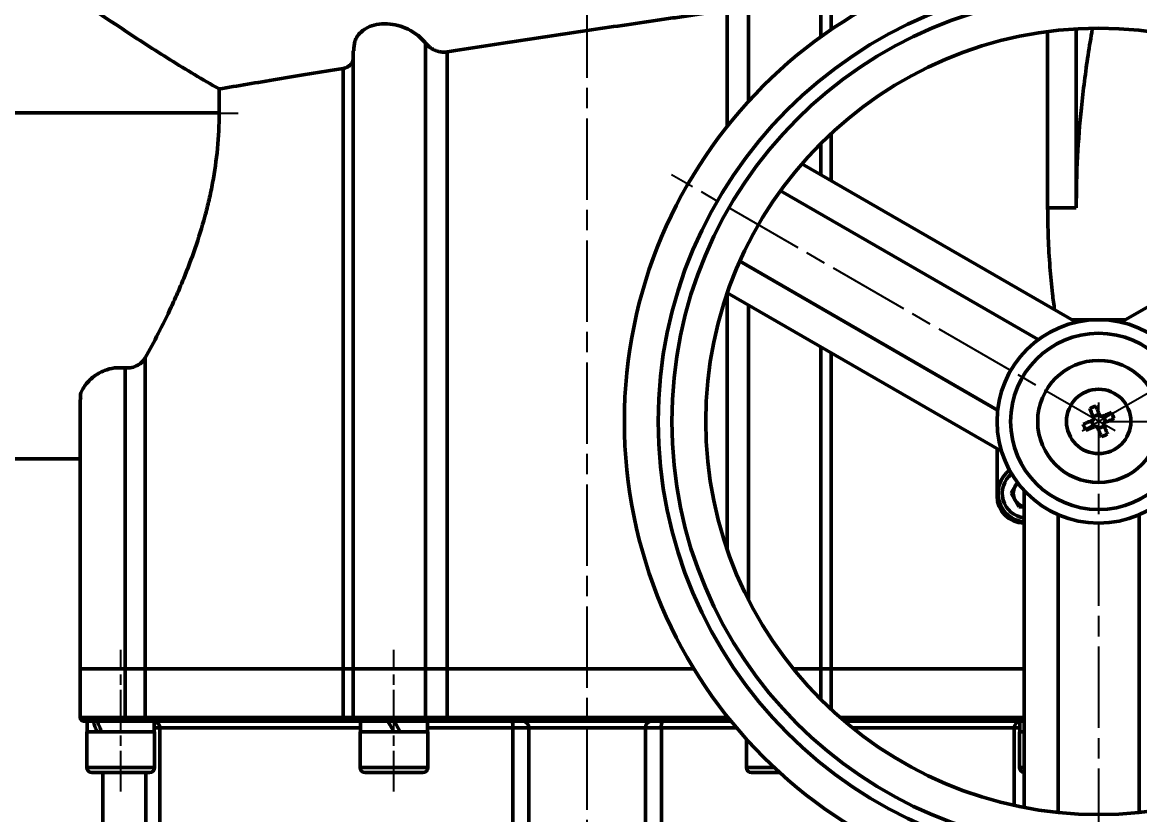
# Model space of a CAD drawing. Header units: millimetres. Extents: x 5395 to 6471, y 1829 to 2617.
# Drawn here: x 5630 to 5794.9, y 2268.8 to 2385.7 of the extents above; entities that cross this region are included whole.
import ezdxf

# ---------------------------------------------------------------- set-up
doc = ezdxf.new("R2010")
doc.units = ezdxf.units.MM
doc.linetypes.add('AM_ISO08W050', pattern=[18, 12, -1.5, 3, -1.5])
doc.linetypes.add('AM_ISO08W050x2', pattern=[9, 6, -0.75, 1.5, -0.75])
for name, color, linetype, lineweight in [('AM_5', 3, 'Continuous', 25), ('AM_7', 4, 'AM_ISO08W050', 25), ('AM_BOR', 7, 'Continuous', 50)]:
    doc.layers.add(name, color=color, linetype=linetype, lineweight=lineweight)
doc.styles.add('工程字', font='gbenor.shx', dxfattribs={"width": 0.707, "bigfont": 'hztxt.shx'})
doc.dimstyles.new('AM_GB$0', dxfattribs={"dimtxt": 3.5, "dimasz": 2.5, "dimexe": 1, "dimexo": 1, "dimgap": 0.5, "dimtad": 1, "dimdsep": 46, "dimtxsty": '工程字', "dimcen": 0, "dimclrd": 256, "dimclre": 256, "dimclrt": 2, "dimadec": 0, "dimazin": 2, "dimtp": 0.1, "dimtm": 0.1, "dimtfac": 0.71, "dimtmove": 0, "dimatfit": 3, "dimfxl": 0, "dimlwd": -1, "dimlwe": -1, "dimarcsym": 0})

# ---------------------------------------------------------------- blocks, each defined once
blk = doc.blocks.new('*D3')
at = {"layer": 'AM_5', "transparency": 16777216}
for p, q in [((5789.81, 2326.8), (5928.66, 2326.8)), ((5927.66, 2256.8), (5927.66, 2324.3)), ((5785.81, 2254.3), (5928.66, 2254.3))]:
    blk.add_line(p, q, dxfattribs=at)
for points in [[(5927.24, 2324.3), (5928.07, 2324.3), (5927.66, 2326.8)], [(5927.24, 2256.8), (5928.07, 2256.8), (5927.66, 2254.3)]]:
    blk.add_solid(points, dxfattribs=at)
at = {"layer": 'Defpoints', "color": 0}
for p in [(5788.81, 2326.8), (5927.66, 2326.8), (5784.81, 2254.3)]:
    blk.add_point(p, dxfattribs=at)
at = {"layer": 'AM_5', "color": 2, "transparency": 16777216, "insert": (5924.66, 2290.55), "char_height": 5, "attachment_point": 5, "rotation": 90, "style": '工程字'}
blk.add_mtext('72.5', dxfattribs=at)
blk = doc.blocks.new('*D4')
at = {"layer": 'AM_5', "transparency": 16777216}
for p, q in [((5915.81, 2358.3), (5942.87, 2358.3)), ((5941.87, 2256.8), (5941.87, 2355.8)), ((5785.81, 2254.3), (5942.87, 2254.3))]:
    blk.add_line(p, q, dxfattribs=at)
for points in [[(5941.46, 2355.8), (5942.29, 2355.8), (5941.87, 2358.3)], [(5941.46, 2256.8), (5942.29, 2256.8), (5941.87, 2254.3)]]:
    blk.add_solid(points, dxfattribs=at)
at = {"layer": 'Defpoints', "color": 0}
for p in [(5914.81, 2358.3), (5941.87, 2358.3), (5784.81, 2254.3)]:
    blk.add_point(p, dxfattribs=at)
at = {"layer": 'AM_5', "color": 2, "transparency": 16777216, "insert": (5938.87, 2306.3), "char_height": 5, "attachment_point": 5, "rotation": 90, "style": '工程字'}
blk.add_mtext('104', dxfattribs=at)

msp = doc.modelspace()

# ---------------------------------------------------------------- linework, layer by layer
at = {"layer": 'AM_7'}
for p, q in [((5713.31259, 2251.50382), (5713.30202, 2387.24992)), ((5546.01838, 2372.26843), (5661.79938, 2372.26843)), ((5791.23205, 2325.40082), (5725.77092, 2363.19482)), ((5786.3927, 2325.40082), (5851.85383, 2363.19482)), ((5788.81238, 2329.59182), (5788.81238, 2254.00382))]:
    msp.add_line(p, q, dxfattribs=at)
at = {"layer": 'AM_7', "linetype": 'AM_ISO08W050x2'}
for p, q in [((5644.48335, 2272.20382), (5644.48335, 2293.09182)), ((5684.80246, 2272.20382), (5684.80246, 2293.09182))]:
    msp.add_line(p, q, dxfattribs=at)
at = {"layer": 'AM_BOR'}
for p, q in [((5747.82229, 2383.54122), (5747.82229, 2391.46454)), ((5737.14225, 2389.50992), (5737.14225, 2374.0228)), ((5749.31869, 2389.61169), (5749.31869, 2384.59271)), ((5733.97037, 2387.46047), (5733.97037, 2370.29902)), ((5785.48675, 2384.7024), (5785.48675, 2358.29783)), ((5781.28296, 2384.30702), (5781.28296, 2358.29783)), ((5678.80246, 2381.48223), (5678.80246, 2290.29782)), ((5689.4825, 2382.59076), (5689.4825, 2290.29782)), ((5692.65438, 2381.31513), (5692.65438, 2290.29782)), ((5677.30606, 2378.87788), (5677.30606, 2290.29782)), ((5659.00538, 2372.29783), (5659.00538, 2375.84083)), ((5626.65713, 2372.29783), (5659.00538, 2372.29783)), ((5749.31869, 2369.27428), (5749.31869, 2362.30122)), ((5747.82229, 2363.16516), (5747.82229, 2367.83211)), ((5785.48062, 2341.42312), (5744.99453, 2364.79777)), ((5832.63022, 2364.79777), (5792.1587, 2341.43153)), ((5741.85239, 2360.83839), (5779.90649, 2338.86784)), ((5781.28296, 2358.29783), (5785.48675, 2358.29783)), ((5735.85239, 2350.44608), (5773.9065, 2328.47553)), ((5733.97037, 2345.67517), (5733.97037, 2307.92047)), ((5733.99453, 2345.74521), (5774.45234, 2322.38689)), ((5737.14225, 2343.92788), (5737.14225, 2300.45018)), ((5792.79314, 2341.79782), (5784.83162, 2341.79782)), ((5747.82229, 2290.29782), (5747.82229, 2337.76175)), ((5749.31869, 2336.89781), (5749.31869, 2290.29782)), ((5648.09125, 2336.17933), (5648.09125, 2290.29782)), ((5645.13772, 2334.71412), (5645.13772, 2290.29782)), ((5638.48335, 2330.03778), (5638.48335, 2290.29782)), ((5780.03741, 2328.79782), (5780.01237, 2328.79782)), ((5780.01237, 2328.79782), (5780.01237, 2328.68462)), ((5788.11716, 2325.98042), (5787.74295, 2326.88616)), ((5787.99497, 2327.49304), (5788.90071, 2327.86725)), ((5789.50759, 2327.61523), (5789.88181, 2326.70949)), ((5789.62978, 2326.1026), (5788.72405, 2325.72839)), ((5780.01237, 2324.91103), (5780.01237, 2324.79782)), ((5780.01237, 2324.79782), (5780.03741, 2324.79782)), ((5773.81238, 2322.75637), (5773.81238, 2315.79782)), ((5619.31238, 2321.29782), (5638.48335, 2321.29782)), ((5775.89637, 2316.19122), (5776.81891, 2317.78911)), ((5777.05107, 2314.19122), (5775.89637, 2316.19122)), ((5777.81237, 2316.56297), (5777.81237, 2269.85048)), ((5777.81237, 2314.19122), (5777.05107, 2314.19122)), ((5782.81238, 2269.109), (5782.81238, 2313.0501)), ((5794.81238, 2269.109), (5794.81238, 2313.0501)), ((5638.48335, 2290.29782), (5638.48335, 2283.09782)), ((5645.13772, 2290.29782), (5638.48335, 2290.29782)), ((5645.13772, 2283.09782), (5645.13772, 2290.29782)), ((5645.13772, 2290.29782), (5648.09125, 2290.29782)), ((5648.09125, 2290.29782), (5648.09125, 2283.09782)), ((5648.09125, 2290.29782), (5677.30606, 2290.29782)), ((5677.30606, 2283.09782), (5677.30606, 2290.29782)), ((5677.30606, 2290.29782), (5678.80246, 2290.29782)), ((5678.80246, 2290.29782), (5678.80246, 2283.09782)), ((5689.4825, 2290.29782), (5678.80246, 2290.29782)), ((5689.4825, 2283.09782), (5689.4825, 2290.29782)), ((5689.4825, 2290.29782), (5692.65438, 2290.29782)), ((5692.65438, 2290.29782), (5692.65438, 2283.09782)), ((5692.65438, 2290.29782), (5729.06644, 2290.29782)), ((5747.82229, 2290.29782), (5743.73744, 2290.29782)), ((5747.82229, 2285.76353), (5747.82229, 2290.29782)), ((5747.82229, 2290.29782), (5749.31869, 2290.29782)), ((5749.31869, 2290.29782), (5777.81237, 2290.29782)), ((5749.31869, 2290.29782), (5749.31869, 2284.32137)), ((5638.48335, 2283.09782), (5645.13772, 2283.09782)), ((5645.08319, 2282.59782), (5638.98335, 2282.59782)), ((5639.54335, 2282.59782), (5639.54335, 2280.99782)), ((5648.52898, 2282.59782), (5645.08319, 2282.59782)), ((5645.13772, 2283.09782), (5648.09125, 2283.09782)), ((5648.09125, 2283.09782), (5677.30606, 2283.09782)), ((5677.54772, 2282.59782), (5648.52898, 2282.59782)), ((5649.42335, 2280.99782), (5649.42335, 2282.59782)), ((5677.30606, 2283.09782), (5678.80246, 2283.09782)), ((5679.30246, 2282.59782), (5677.54772, 2282.59782)), ((5678.80246, 2283.09782), (5689.4825, 2283.09782)), ((5689.0925, 2282.59782), (5679.30246, 2282.59782)), ((5679.86246, 2282.59782), (5679.86246, 2280.99782)), ((5692.79303, 2282.59782), (5689.0925, 2282.59782)), ((5689.4825, 2283.09782), (5692.65438, 2283.09782)), ((5689.74246, 2280.99782), (5689.74246, 2282.59782)), ((5692.65438, 2283.09782), (5733.97037, 2283.09782)), ((5733.83172, 2282.59782), (5692.79303, 2282.59782)), ((5734.53199, 2282.59782), (5733.83172, 2282.59782)), ((5733.97037, 2283.09782), (5733.97037, 2283.29662)), ((5733.97037, 2283.09782), (5734.12865, 2283.09782)), ((5750.67696, 2283.09782), (5777.81237, 2283.09782)), ((5777.81237, 2282.59782), (5751.25762, 2282.59782)), ((5777.2014, 2282.59782), (5777.2014, 2280.99782)), ((5639.48335, 2280.99782), (5639.48335, 2275.74782)), ((5639.48335, 2280.99782), (5649.48335, 2280.99782)), ((5650.25805, 2281.59782), (5649.42335, 2281.59782)), ((5649.48335, 2275.74782), (5649.48335, 2280.99782)), ((5650.25805, 2281.59782), (5650.25805, 2254.29782)), ((5679.86246, 2281.59782), (5650.25805, 2281.59782)), ((5679.80246, 2280.99782), (5679.80246, 2275.74782)), ((5679.80246, 2280.99782), (5689.80246, 2280.99782)), ((5702.351, 2281.59782), (5689.74246, 2281.59782)), ((5689.80246, 2275.74782), (5689.80246, 2280.99782)), ((5704.70599, 2281.59782), (5702.351, 2281.59782)), ((5702.351, 2254.29782), (5702.351, 2281.59782)), ((5721.91877, 2281.59782), (5704.70599, 2281.59782)), ((5704.70599, 2281.59782), (5704.70599, 2254.29782)), ((5721.91877, 2254.29782), (5721.91877, 2281.59782)), ((5724.27375, 2281.59782), (5721.91877, 2281.59782)), ((5724.27375, 2281.59782), (5724.27375, 2254.29782)), ((5735.36184, 2281.59782), (5724.27375, 2281.59782)), ((5776.36671, 2281.59782), (5752.46736, 2281.59782)), ((5776.36671, 2270.14886), (5776.36671, 2281.59782)), ((5777.2014, 2281.59782), (5776.36671, 2281.59782)), ((5777.1414, 2280.99782), (5777.1414, 2275.74782)), ((5777.1414, 2280.99782), (5777.81237, 2280.99782)), ((5736.82229, 2279.92532), (5736.82229, 2275.74782)), ((5639.48335, 2275.74782), (5649.48335, 2275.74782)), ((5679.80246, 2275.74782), (5689.80246, 2275.74782)), ((5736.82229, 2275.74782), (5740.91773, 2275.74782)), ((5777.1414, 2275.74782), (5777.81237, 2275.74782)), ((5648.73335, 2274.99782), (5640.23335, 2274.99782)), ((5641.81237, 2274.99782), (5641.81237, 2254.29782)), ((5648.17988, 2254.29782), (5648.17988, 2274.99782)), ((5689.05246, 2274.99782), (5680.55246, 2274.99782)), ((5741.7299, 2274.99782), (5737.57229, 2274.99782))]:
    msp.add_line(p, q, dxfattribs=at)
at = {"layer": 'AM_BOR', "flags": 128}
for points in [[(5788.05785, 2327.34085), (5787.98699, 2327.51235), (5787.91634, 2327.68335), (5787.84594, 2327.85376), (5787.7758, 2328.0235), (5787.706, 2328.19246), (5787.63655, 2328.36056), (5787.56749, 2328.5277), (5787.49887, 2328.69379)], [(5788.40461, 2329.06801), (5788.47323, 2328.90191), (5788.54229, 2328.73477), (5788.61174, 2328.56668), (5788.68155, 2328.39771), (5788.75167, 2328.22798), (5788.82208, 2328.05756), (5788.89274, 2327.88656), (5788.96358, 2327.71507)], [(5786.54219, 2326.39006), (5786.70828, 2326.45868), (5786.87542, 2326.52773), (5787.04352, 2326.59719), (5787.21249, 2326.66699), (5787.38223, 2326.73712), (5787.55264, 2326.80753), (5787.72364, 2326.87818), (5787.89513, 2326.94903)], [(5789.35541, 2327.55235), (5789.5269, 2327.62321), (5789.6979, 2327.69386), (5789.86831, 2327.76427), (5790.03805, 2327.83439), (5790.20702, 2327.9042), (5790.37512, 2327.97365), (5790.54226, 2328.04271), (5790.70835, 2328.11133)], [(5791.08257, 2327.20559), (5790.91647, 2327.13697), (5790.74932, 2327.06791), (5790.58123, 2326.99846), (5790.41227, 2326.92865), (5790.24253, 2326.85853), (5790.07212, 2326.78812), (5789.90111, 2326.71747), (5789.72962, 2326.64661)], [(5788.26935, 2326.04329), (5788.09785, 2325.97244), (5787.92685, 2325.90179), (5787.75643, 2325.83138), (5787.5867, 2325.76125), (5787.41774, 2325.69144), (5787.24964, 2325.62199), (5787.0825, 2325.55294), (5786.9164, 2325.48431)], [(5789.22014, 2324.52764), (5789.15152, 2324.69373), (5789.08246, 2324.86087), (5789.01302, 2325.02897), (5788.94321, 2325.19793), (5788.87308, 2325.36767), (5788.80267, 2325.53809), (5788.73202, 2325.70908), (5788.66117, 2325.88058)], [(5789.56691, 2326.25479), (5789.63776, 2326.0833), (5789.70841, 2325.91229), (5789.77882, 2325.74188), (5789.84895, 2325.57215), (5789.91875, 2325.40319), (5789.98821, 2325.23509), (5790.05726, 2325.06794), (5790.12588, 2324.90185)], [(5677.30606, 2283.09782), (5677.31071, 2283.00028), (5677.32446, 2282.90648), (5677.34679, 2282.82004), (5677.37684, 2282.74427), (5677.41346, 2282.68209), (5677.45524, 2282.63588), (5677.50057, 2282.60743), (5677.54772, 2282.59782)], [(5684.80246, 2280.99782), (5684.49292, 2281.53396), (5684.1846, 2282.068), (5683.8787, 2282.59782)], [(5684.80246, 2282.59782), (5685.112, 2282.06168), (5685.42033, 2281.52765), (5685.72622, 2280.99782)], [(5692.65438, 2283.09782), (5692.65705, 2283.00028), (5692.66494, 2282.90648), (5692.67775, 2282.82004), (5692.69499, 2282.74427), (5692.716, 2282.68209), (5692.73997, 2282.63588), (5692.76598, 2282.60743), (5692.79303, 2282.59782)], [(5733.97037, 2283.09782), (5733.96771, 2283.00028), (5733.95982, 2282.90648), (5733.947, 2282.82004), (5733.92976, 2282.74427), (5733.90875, 2282.68209), (5733.88478, 2282.63588), (5733.85877, 2282.60743), (5733.83172, 2282.59782)]]:
    msp.add_lwpolyline(points, dxfattribs=at)
at = {"layer": 'AM_BOR'}
for radius in [70, 65, 63, 58, 15, 13, 9, 4.75]:
    msp.add_circle((5788.81238, 2326.79782), radius, dxfattribs=at)
for centre, radius, start, end in [((5793.88289, 2314.52513), 15.54049, 110.6413315, 114.2550805), ((5776.53619, 2321.72583), 15.54428, 20.6418621, 24.2547163), ((5801.08945, 2331.87018), 15.54524, 200.641973, 204.2546054), ((5783.74325, 2339.06702), 15.53673, 290.641073, 294.2556718), ((5778.20578, 2316.19122), 4.25, 126.8556994, 264.6888532), ((5778.20578, 2316.19122), 3.625, 128.059801, 263.7697817), ((5778.20578, 2316.19122), 2, 150, 210), ((5778.20578, 2316.19122), 2, 131.1774463, 150), ((5777.81238, 2315.79782), 4, 180, 270), ((5778.20578, 2316.19122), 2, 210, 258.6560002), ((5638.98335, 2283.09782), 0.5, 180, 270), ((5643.95068, 2282.97431), 1.19345, 341.6113009, 5.9403622), ((5648.56233, 2283.06862), 0.47198, 176.4525909, 265.9480094), ((5649.26343, 2281.60439), 0.99464, 359.6218792, 80.7478099), ((5679.30246, 2283.09782), 0.5, 180, 270), ((5689.02974, 2283.04887), 0.4554, 277.920733, 6.1704576), ((5700.76289, 2281.84049), 1.60655, 351.3122634, 28.1253662), ((5703.72735, 2281.61921), 0.97887, 358.7479202, 88.6906602), ((5722.8974, 2281.61921), 0.97887, 91.3093398, 181.2520798), ((5725.86187, 2281.84049), 1.60655, 151.8746338, 188.6877366), ((5777.36132, 2281.60439), 0.99464, 99.2521901, 180.3781208), ((5640.23335, 2275.74782), 0.75, 180, 270), ((5648.73335, 2275.74782), 0.75, 270, 0), ((5680.55246, 2275.74782), 0.75, 180, 270), ((5689.05246, 2275.74782), 0.75, 270, 0), ((5737.57229, 2275.74782), 0.75, 180, 270), ((5777.8914, 2275.74782), 0.75, 180, 263.9516946)]:
    msp.add_arc(centre, radius, start, end, dxfattribs=at)
for centre, start_param, end_param in [((5644.48335, 2280.99782), 1.221817699, 1.40992105), ((5644.48335, 2282.59782), 1.40992105, 1.5980244)]:
    msp.add_ellipse(centre, major_axis=(-4.00754, 8.44585), ratio=0.341998713, start_param=start_param, end_param=end_param, dxfattribs=at)
for points, knots in [([(5659.00538, 2375.84083), (5656.56268, 2377.23139), (5654.15647, 2378.67348), (5649.39853, 2381.63463), (5647.04689, 2383.15379), (5640.05452, 2387.79963), (5635.47528, 2391.01314), (5630.94643, 2394.29782)], [0, 0, 0, 0, 0.25, 0.25, 0.5, 0.5, 1, 1, 1, 1]), ([(5692.65438, 2381.31513), (5695.98854, 2381.83461), (5699.3975, 2382.35948), (5706.36114, 2383.41868), (5709.83687, 2383.94101), (5716.77656, 2384.97217), (5720.24052, 2385.481), (5724.56287, 2386.10912), (5725.42696, 2386.23434), (5727.15436, 2386.48401), (5728.01939, 2386.6087), (5730.59809, 2386.97943), (5732.29505, 2387.22209), (5733.97037, 2387.46047)], [0, 0, 0, 0, 0.25, 0.25, 0.5, 0.5, 0.75, 0.75, 0.8125, 0.8125, 0.875, 0.875, 1, 1, 1, 1]), ([(5678.89435, 2381.48223), (5678.89926, 2381.95942), (5678.90969, 2382.9748), (5679.76734, 2384.20945), (5681.05577, 2385.06939), (5682.57861, 2385.47883), (5684.19809, 2385.48702), (5685.81436, 2385.13402), (5687.4839, 2384.40175), (5688.706, 2383.48985), (5689.30329, 2382.79826), (5689.4825, 2382.59076)], [0, 0, 0, 0, 0.132114997, 0.281117322, 0.399125622, 0.499223903, 0.599612279, 0.693657159, 0.793441529, 0.938025884, 1, 1, 1, 1]), ([(5787.87633, 2384.67019), (5787.66258, 2383.40887), (5787.25111, 2380.98074), (5786.70919, 2377.01948), (5786.13482, 2372.08069), (5785.60817, 2365.82885), (5785.52756, 2360.82915), (5785.48675, 2358.29783)], [0, 0, 0, 0, 0.163216499, 0.314203551, 0.465184564, 0.729225637, 1, 1, 1, 1]), ([(5689.4825, 2382.59077), (5689.64233, 2382.39188), (5689.82882, 2382.20529), (5690.15674, 2381.94803), (5690.27524, 2381.8655), (5690.52566, 2381.71343), (5690.65739, 2381.6438), (5690.93563, 2381.51915), (5691.0838, 2381.46369), (5691.38733, 2381.37363), (5691.54285, 2381.33866), (5691.86222, 2381.29101), (5692.02513, 2381.27884), (5692.34282, 2381.27903), (5692.49964, 2381.29102), (5692.65438, 2381.31513)], [0, 0, 0, 0, 0.25, 0.25, 0.375, 0.375, 0.5, 0.5, 0.625, 0.625, 0.75, 0.75, 0.875, 0.875, 1, 1, 1, 1]), ([(5677.30606, 2378.87788), (5677.5496, 2378.94397), (5678.0351, 2379.07571), (5678.57986, 2379.55692), (5678.7203, 2379.99192), (5678.80246, 2380.24642)], [0, 0, 0, 0, 0.294593846, 0.587275199, 1, 1, 1, 1]), ([(5659.00538, 2375.84083), (5660.34794, 2376.06935), (5661.739, 2376.30479), (5664.60993, 2376.78769), (5666.09066, 2377.0353), (5670.66672, 2377.79559), (5673.89513, 2378.32563), (5677.30606, 2378.87788)], [0, 0, 0, 0, 0.25, 0.25, 0.5, 0.5, 1, 1, 1, 1]), ([(5659.00538, 2372.29782), (5659.00538, 2368.77279), (5658.66077, 2365.3451), (5657.88219, 2361.16542), (5657.70915, 2360.33476), (5657.33069, 2358.68368), (5657.12454, 2357.86064), (5656.4674, 2355.42964), (5655.97861, 2353.8598), (5654.92593, 2350.80882), (5654.36199, 2349.32772), (5653.47588, 2347.16641), (5653.17379, 2346.45607), (5652.55851, 2345.05488), (5652.24551, 2344.3645), (5650.67025, 2340.98475), (5649.36963, 2338.48777), (5648.09125, 2336.17933)], [0, 0, 0, 0, 0.25, 0.25, 0.3125, 0.3125, 0.375, 0.375, 0.5, 0.5, 0.625, 0.625, 0.6875, 0.6875, 0.75, 0.75, 1, 1, 1, 1]), ([(5782.29859, 2343.26027), (5782.19563, 2344.04115), (5781.92448, 2346.09752), (5781.59983, 2349.649), (5781.3334, 2353.88925), (5781.29983, 2356.82373), (5781.28296, 2358.29783)], [0, 0, 0, 0, 0.161793899, 0.426063467, 0.711692626, 1, 1, 1, 1]), ([(5648.09125, 2336.17933), (5647.97128, 2335.9627), (5647.82267, 2335.76055), (5647.45616, 2335.38893), (5647.23345, 2335.21691), (5646.72247, 2334.93734), (5646.42712, 2334.82693), (5645.95946, 2334.73139), (5645.79741, 2334.71045), (5645.4669, 2334.69353), (5645.30209, 2334.69758), (5645.13771, 2334.71412)], [0, 0, 0, 0, 0.25, 0.25, 0.5, 0.5, 0.75, 0.75, 0.875, 0.875, 1, 1, 1, 1]), ([(5645.13772, 2334.71412), (5644.60668, 2334.72949), (5643.54588, 2334.76018), (5641.90669, 2334.29331), (5640.288, 2333.37676), (5639.06559, 2332.012), (5638.41554, 2330.79447), (5638.55309, 2330.17298), (5638.58302, 2330.03778)], [0, 0, 0, 0, 0.139513976, 0.278693356, 0.460064486, 0.695022448, 0.933651886, 1, 1, 1, 1]), ([(5787.89513, 2326.94903), (5787.92487, 2326.96486), (5787.98436, 2326.99651), (5788.04766, 2327.07813), (5788.08146, 2327.17369), (5788.08309, 2327.26565), (5788.06518, 2327.31901), (5788.05785, 2327.34085)], [0, 0, 0, 0, 0.213877337, 0.427811572, 0.640596048, 0.852882721, 1, 1, 1, 1]), ([(5788.96358, 2327.71507), (5788.97941, 2327.68533), (5789.01106, 2327.62585), (5789.09269, 2327.56254), (5789.18824, 2327.52874), (5789.28021, 2327.52711), (5789.33357, 2327.54502), (5789.35541, 2327.55235)], [0, 0, 0, 0, 0.213880634, 0.427813971, 0.640597556, 0.852883338, 1, 1, 1, 1]), ([(5788.66117, 2325.88058), (5788.64535, 2325.91032), (5788.61369, 2325.9698), (5788.53207, 2326.03311), (5788.43651, 2326.0669), (5788.34455, 2326.06853), (5788.29119, 2326.05062), (5788.26935, 2326.04329)], [0, 0, 0, 0, 0.21388014, 0.427817933, 0.640598386, 0.852883678, 1, 1, 1, 1]), ([(5789.72962, 2326.64661), (5789.69988, 2326.63079), (5789.6404, 2326.59914), (5789.57709, 2326.51752), (5789.5433, 2326.42196), (5789.54167, 2326.32999), (5789.55958, 2326.27663), (5789.56691, 2326.25479)], [0, 0, 0, 0, 0.2138769668, 0.4278046488, 0.6405887566, 0.8528829755, 1, 1, 1, 1])]:
    msp.add_open_spline(points, degree=3, knots=knots, dxfattribs=at)

# ---------------------------------------------------------------- dimensions: what is measured, and where the dimension line sits
at = {"layer": 'AM_5'}
for base, p2, picture, middle in [((5941.87388, 2358.29782), (5914.80637, 2358.29782), '*D4', (5938.87388, 2306.29782)), ((5927.65625, 2326.79782), (5788.81238, 2326.79782), '*D3', (5924.65625, 2290.54782))]:
    dim = msp.add_linear_dim(base=base, p1=(5784.81238, 2254.29782), p2=p2, angle=90, dimstyle='AM_GB$0', override={"dimtxt": 5}, dxfattribs=at)
    dim.commit()
    dim.dimension.update_dxf_attribs({"geometry": picture, "text_midpoint": middle})

doc.saveas('drawing.dxf')
